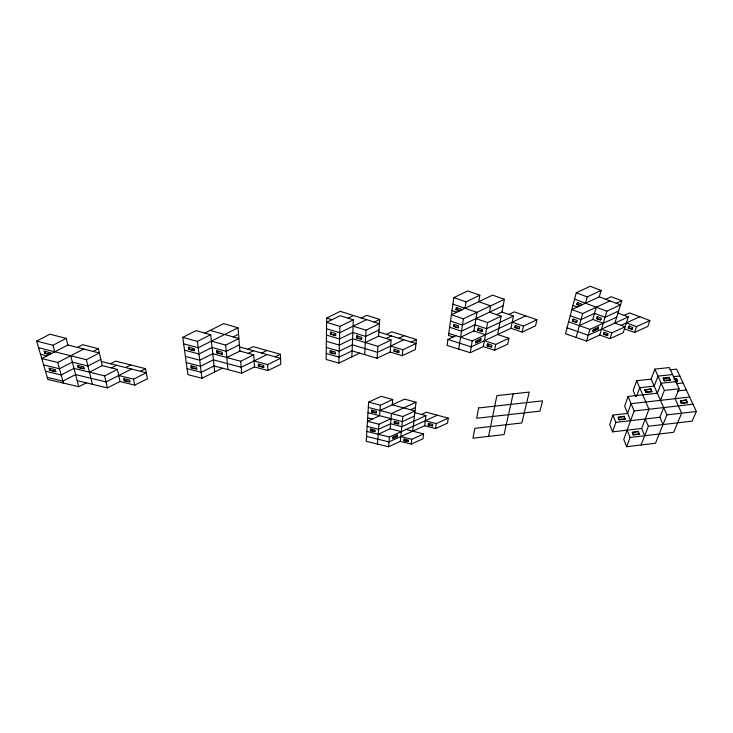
<?xml version="1.0" encoding="UTF-8"?>
<svg xmlns="http://www.w3.org/2000/svg" width="733" height="733" viewBox="0 0 733 733"><rect width="100%" height="100%" fill="white"/><g stroke="black" fill="none" stroke-linecap="round" stroke-linejoin="round"><path stroke-width="1.1" d="M353.095 326.194L366.014 330.18L379.437 323.674L340.268 311.342L326.671 318.04L326.139 359.454L338.893 363.092L359.674 353.123M330.116 352.582L330.152 350.566L335.311 352.069L335.265 354.066L330.116 352.582L335.265 353.563M330.427 334.138L330.464 332.04L335.723 333.625L335.677 335.714L330.427 334.138L335.677 335.183M330.775 352.261L330.803 350.759M331.096 333.808L331.124 332.241M338.893 363.092L339.874 326.405L353.352 319.817L351.858 356.87M356.531 337.812L356.623 335.741L361.745 337.299L361.644 339.352L356.531 337.812L361.653 338.838M357.191 337.492L357.264 335.943M364.695 354.598L366.014 330.18M368.314 407.429L402.838 416.527L415.025 410.938L392.256 404.827L392.732 399.512L381.041 396.333L368.644 402.115L366.234 441.312L388.563 446.736L400.31 441.413L411.213 444.116L422.987 438.81L423.61 433.945L406.082 429.456M370.376 430.61L370.486 428.942L375.049 430.088L374.93 431.746L370.376 430.61L374.948 431.334M371.604 411.854L371.713 410.114L376.377 411.332L376.249 413.073L371.604 411.854L376.267 412.633M370.971 430.335L371.054 429.08M372.217 411.57L372.3 410.26M377.101 358.245L377.907 346.324L391.101 340.011L390.13 352.042L377.101 358.245L352.097 350.896L339.049 357.173L326.212 353.471M365.346 342.549L378.585 336.172L379.721 319.441L366.812 315.337L361.378 317.994M377.468 444.042L378.952 424.233L391.037 418.68M392.732 399.512L380.372 405.248L379.593 415.703L367.462 421.301L378.952 424.233M393.969 351.162L394.134 349.174L399.027 350.658L398.853 352.637L393.969 351.162L398.88 352.133M394.62 350.85L394.748 349.366M388.563 446.736L389.415 437.042L437.409 415.199M378.201 434.257L390.139 428.796L391.486 413.54L416.023 402.234L412.697 431.151M394.125 422.959L394.281 421.264L398.789 422.437L398.624 424.114L394.125 422.959L398.651 423.692M394.73 422.675L394.849 421.411M390.13 352.042L402.307 355.688L402.866 349.778L416.005 343.539L378.879 332.04M392.714 438.279L396.855 436.401L396.974 435.173M397.414 436.538L397.57 434.898L392.824 437.06L392.677 438.691L397.414 436.538L396.855 436.401M400.31 441.413L402.838 416.527M403.773 440.625L403.938 439.003L408.318 440.102L408.134 441.706L403.773 440.625L408.171 441.303M404.359 440.35L404.488 439.14M386.428 334.385L391.77 331.811L416.436 339.516L415.354 349.504L402.307 355.688M411.213 444.116L411.763 439.305L423.61 433.945M366.537 436.392L388.985 441.917L424.664 425.726L425.955 415.638L414.823 412.661M428.154 424.92L428.374 423.253L432.736 424.407L432.507 426.065L428.154 424.92L432.552 425.644M428.759 424.645L428.924 423.399M455.871 335.705L447.927 339.452L447.084 345.426L470.256 352.71L483.322 346.608L494.601 350.237L507.703 344.153L508.904 338.261L497.625 334.523L501.143 316.198L489.497 312.194L490.643 305.863L478.75 301.721L479.831 295.225L467.7 290.946L453.819 297.635L448.495 335.43L453.214 336.951M435.53 428.567L436.227 423.601L448.284 418.14L447.515 423.143L435.53 428.567L424.664 425.726M453.516 326.396L453.819 324.343L458.583 325.91L458.272 327.963L453.516 326.396L458.336 327.44M459.554 310.893L455.935 309.665L456.247 307.53L461.094 309.179L460.929 310.242M454.185 326.084L454.414 324.536M455.935 309.665L456.622 309.335L456.851 307.741M458.748 349.091L463.412 318.809L504.386 299.321L501.949 312.029L496.498 314.613M465.034 308.281L466.014 301.849L479.831 295.225M470.256 352.71L472.208 340.964L525.698 315.859M460.581 337.217L473.885 330.94L476.981 312.359L452.902 304.14M477.714 330.061L478.063 328.036L482.708 329.575L482.351 331.6L477.714 330.061L482.433 331.087M478.383 329.749L478.649 328.228M475.58 342.568L480.197 340.405L480.463 338.921M480.775 340.588L481.123 338.609L475.836 341.083L475.497 343.062L480.775 340.588L480.197 340.405M483.322 346.608L487.637 322.575L501.143 316.198M487.079 345.756L487.445 343.795L491.971 345.261L491.605 347.213L487.079 345.756L491.678 346.718M487.738 345.445L488.013 343.979M494.601 350.237L495.728 344.4L508.904 338.261M488.563 436.382L496.901 395.609L529.253 392.073L521.85 422.968L474.819 428.338L472.977 438.187L504.066 434.587L513.118 393.841M447.927 339.452L471.227 346.874L510.956 328.283L513.457 316.024L501.949 312.029M514.758 327.413L515.18 325.388L519.688 326.927L519.257 328.943L514.758 327.413L519.349 328.439M515.427 327.101L515.739 325.58M522.171 332.076L523.481 326.057L536.923 319.78L535.53 325.864L522.171 332.076L510.956 328.283M609.966 300.887L582.671 313.541L571.85 309.592L599.273 296.819L601.097 290.46L590.184 286.264L576.266 292.788L565.491 333.744L586.556 341.056L599.741 335.036L609.993 338.673L623.206 332.663L628.291 316.913L617.965 313.055M572.4 320.953L572.94 318.937L577.237 320.477L576.688 322.493L572.4 320.953L576.816 321.989M580.032 305.771L576.77 304.571L577.329 302.482L581.69 304.094L581.406 305.139M573.069 320.642L573.472 319.13M576.77 304.571L577.87 302.683M576.101 337.427L582.671 313.541M585.511 303.224L587.243 296.929L601.097 290.46M586.556 341.056L589.909 329.392L616.719 317.087M579.345 325.626L592.768 319.441L596.277 307.228M596.515 318.589L597.102 316.574L601.317 318.113L600.73 320.119L596.515 318.589L600.858 319.615M597.193 318.278L597.633 316.766M592.905 330.995L597.569 328.86L598 327.385M598.082 329.044L598.669 327.074L593.336 329.52L592.768 331.481L598.082 329.044L597.569 328.86M599.741 335.036L606.887 311.186L620.512 304.891L599.273 296.819M603.424 334.193L604.01 332.251L608.124 333.717L607.529 335.659L603.424 334.193L607.666 335.164M604.084 333.891L604.523 332.434M609.993 338.673L611.798 332.883L625.093 326.817L614.85 323.07L621.795 300.759L611.221 296.709L605.705 299.266M628.135 327.935L628.777 325.974L632.817 327.468L632.176 329.41L628.135 327.935L632.322 328.925M628.804 327.633L629.28 326.167M634.54 332.452L636.491 326.625L649.869 320.541L647.825 326.432L634.54 332.452L624.461 328.778M689.634 397.057L631.086 403.672L627.604 413.403L612.935 415.08L609.682 424.599L612.55 431.856L641.65 428.439L648.943 409.261L636.675 380.711L651.133 379.135L654.835 369.13L669.366 367.563L679.125 388.774L675.102 398.697L681.672 413.183L673.654 432.287L630.105 437.454L626.669 446.709L655.476 443.245L666.92 414.887L651.133 379.135M612.55 431.856L615.848 422.364L612.935 415.08M618.148 417.471L624.195 416.317L625.011 419.221L619.128 419.899L618.148 417.471L624.195 416.317M619.128 419.899L618.322 416.995M675.835 381.627L661.157 383.24L657.345 393.2L628.071 396.471L624.644 406.219L630.591 420.66M636.675 380.711L633.193 390.506L635.74 396.507M636.519 396.526L639.689 387.739L654.221 386.126L657.977 376.148L672.582 374.554M628.071 396.471L634.127 410.956L623.746 439.424L626.669 446.709M644.893 390.103L650.895 388.957L651.747 391.816L645.92 392.457L644.893 390.103L650.895 388.957M645.92 392.457L645.077 389.608M632.313 432.525L638.306 431.37L639.139 434.266L633.312 434.962L632.313 432.525L638.306 431.37M633.312 434.962L632.487 432.058M663.237 378.53L663.429 378.026L669.284 377.385L670.164 380.244L664.309 380.885L663.237 378.53L669.092 377.889L669.284 377.385M664.309 380.885L663.429 378.026M641.109 444.977L648.357 426.267L645.26 418.955M660.497 400.346L664.373 390.414L654.835 369.13M663.026 424.554L659.856 417.269L663.695 407.575M675.569 381.792L677.484 381.581L676.614 378.778L673.746 379.089M677.484 381.581L676.614 378.778M680.361 401.079L686.381 399.934L687.288 402.82L681.452 403.48L680.361 401.079L686.381 399.934M681.452 403.48L680.563 400.594M670.063 369.835L676.641 369.13L696.35 411.488L692.144 421.136L648.357 426.267M86.347 382.873L78.77 386.722L47.874 379.437L36.65 341.138L49.89 334.184L66.153 338.38L67.876 344.977L99.376 353.013L86.366 359.692L38.583 347.744M36.65 341.138L52.959 345.261L66.153 338.38M50.852 353.819L50.55 352.747L44.09 351.134L44.713 353.297L50.183 354.158M67.876 344.977L41.754 358.556L57.724 362.469L83.754 349.027M77.432 347.415L82.692 344.693L98.396 348.734L102.272 365.63L117.427 369.405L120.029 381.536L134.735 385.109L147.415 378.778L145.565 368.699L115.658 361.131L110.481 363.77M49.606 370.257L55.91 371.778L55.323 369.698L49.001 368.177L49.606 370.257L55.745 371.255M93.146 351.428L98.396 348.734M78.11 367.462L84.304 368.983L83.791 366.912L77.579 365.382L78.11 367.462L84.158 368.461M100.833 359.362L87.905 365.969L72.356 362.129L59.465 368.754L43.614 364.915M89.426 372.172L102.272 365.63M111.389 367.902L116.547 365.281M45.455 371.2L61.187 374.966L73.987 368.406L104.627 375.882L117.427 369.405M222.429 368.158L201.951 378.246L187.905 374.655L182.755 337.372L196.087 330.629L210.692 334.724L214.732 371.952M125.572 367.554L130.731 364.942M131.546 369.047L106.019 381.93L75.6 374.59L62.882 381.087L47.269 377.394M204.874 333.094L223.647 323.629L238.042 327.779L239.883 351.052L226.827 357.512M182.755 337.372L197.415 341.395L210.692 334.724M77.194 380.693L107.385 387.885L120.029 381.536M140.434 371.283L145.565 368.699M124.051 380.619L129.943 382.058L129.539 380.07L123.63 378.622L124.051 380.619L129.823 381.563M188.592 349.201L194.392 350.768L194.117 348.67L188.317 347.103L188.592 349.201L194.309 350.237M118.737 375.507L133.553 379.153L146.316 372.758L101.319 361.461M238.042 327.779L198.194 347.744L183.644 343.795M233.222 336.896L238.546 334.239M211.379 341.138L225.663 345.087L238.885 338.499L210.215 330.4M216.776 352.793L222.42 354.323L222.218 352.252L216.565 350.713L216.776 352.793L222.356 353.801M191.075 367.737L196.746 369.203L196.49 367.196L190.8 365.712L191.075 367.737L196.664 368.699M239.389 344.812L226.25 351.336L212.066 347.46L198.964 354.002L184.514 350.136M247.91 349.22L253.16 346.627L280.418 354.259L280.785 364.301L267.911 370.559L254.479 366.94L241.643 373.225L214.073 365.95L201.218 372.3L187.071 368.644M248.194 353.343L253.407 350.777M185.385 356.385L199.724 360.187L212.744 353.709L240.69 361.259L253.7 354.854L254.479 366.94M261.654 353.049L266.894 350.475M267.096 354.561L241.166 367.279L213.413 359.866L200.476 366.28L186.237 362.551M348.102 318.177L353.526 315.52M275.205 356.815L280.418 354.259M258.41 366.051L263.788 367.499L263.688 365.52L258.291 364.054L258.41 366.051L263.752 367.004M254.094 360.938L267.609 364.622L280.565 358.3L239.554 346.901M366.582 319.625L339.7 332.718L326.533 328.741M374.316 322.062L379.721 319.441M379.016 329.96L365.675 336.401L352.839 332.489L339.535 338.948L326.451 335.045M386.126 338.481L391.431 335.925M398.88 338.234L404.195 335.696M403.81 339.764L377.504 352.326L352.344 344.84L339.214 351.171L326.295 347.405M411.149 342.036L416.436 339.516M503.159 305.716L462.45 325.021L450.511 321.081M508.876 314.439L514.309 311.873L536.923 319.78M513.457 316.024L486.538 328.696L474.902 324.82L461.515 331.16L449.641 327.284M379.978 410.507L404.616 399.109L416.023 402.234M616.297 303.306L621.795 300.759M618.597 311.03L605.064 317.261L594.509 313.376L581.003 319.625L570.228 315.74M410.517 409.729L415.419 407.484M624.168 315.382L629.592 312.899L649.869 320.541M628.291 316.913L588.223 335.256L567.049 327.816M414.429 416.087L402.325 421.622L367.993 412.688M421.521 414.457L426.395 412.23L448.284 418.14M621.016 325.324L639.799 316.748M425.955 415.638L401.812 426.661L390.588 423.766L378.576 429.272L367.151 426.395M633.486 434.495L639.313 433.799M619.303 419.413L625.185 418.735M666.92 414.887L696.35 411.488M615.848 422.364L659.856 417.269M681.663 402.994L687.49 402.325M634.127 410.956L692.969 404.231M677.429 390.955L686.335 389.956M674.809 381.407L677.686 381.087M676.422 383.671L683.064 382.938M646.103 391.972L651.93 391.321M664.373 390.414L679.125 388.774M673.224 376.716L679.83 375.992M664.501 380.381L670.365 379.74M674.507 379.474L676.412 379.263M40.498 354.259L46.939 355.853M44.713 353.297L49.532 354.497M366.839 431.425L389.415 437.042M400.804 436.556L411.763 439.305M390.139 428.796L401.308 431.636M367.673 417.874L372.3 419.065M425.305 420.715L436.227 423.601M368.644 402.115L380.372 405.248M239.883 351.052L253.7 354.854M326.368 341.266L339.37 345.106L352.591 338.701L377.907 346.324M390.616 346.058L402.866 349.778M339.874 326.405L326.616 322.346L340.158 315.694L353.352 319.817M378.594 336.163L391.101 340.011M326.671 318.04L332.012 319.689M448.779 333.405L472.208 340.964M484.385 340.717L495.728 344.4M473.885 330.94L485.457 334.743M463.412 318.809L451.4 314.796L492.567 295.115L504.386 299.321M451.995 310.563L456.842 312.194M475.937 318.626L487.637 322.575M456.622 309.335L460.251 310.563M512.202 322.19L523.481 326.057M453.819 297.635L466.014 301.849M568.634 321.814L589.909 329.392M601.5 329.181L611.798 332.883M592.768 319.441L603.268 323.253M626.367 322.886L636.491 326.625M572.94 305.441L577.302 307.045M577.457 304.25L580.71 305.45M574.59 299.156L606.887 311.186M576.266 292.788L587.243 296.929M686.18 400.42L687.288 402.82M669.092 377.889L670.164 380.244M650.712 389.452L651.747 391.816M641.65 428.439L644.692 435.723M638.131 431.838L639.139 434.266M624.021 416.793L625.011 419.221M627.136 430.143L630.105 437.454M44.905 351.336L45.373 352.958M49.798 368.36L50.247 369.927M52.959 345.261L54.764 351.785M57.724 362.469L63.441 383.112M70.689 355.771L78.77 386.722M78.358 365.575L78.761 367.132M86.366 359.692L92.404 384.321M104.627 375.882L107.385 387.885M124.372 378.805L124.683 380.299M133.553 379.153L134.735 385.109M189.041 347.295L189.251 348.871M191.515 365.895L191.716 367.416M197.415 341.395L201.951 378.246M217.27 350.905L217.435 352.463M225.663 345.087L227.963 369.615M240.69 361.259L241.643 373.225M258.969 364.237L259.051 365.73M267.609 364.622L267.911 370.559M478.622 407.951L476.697 418.268L539.955 411.14L542.594 400.85L478.622 407.951"/></g></svg>
